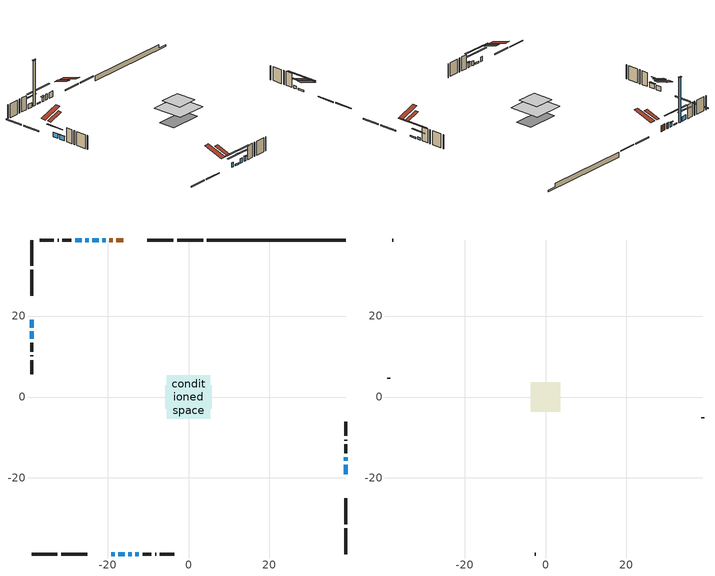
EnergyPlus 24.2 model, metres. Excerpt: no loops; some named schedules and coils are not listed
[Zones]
conditioned space
 floor adiabatic (AdiabaticFloorConstruction): -5.41,-5.41 -5.41,5.41 5.41,5.41 5.41,-5.41 z3.19
 floor foundation (Slab1 construction): -5.7,-2.85 -5.7,2.85 5.7,2.85 5.7,-2.85 z-1
 wall outside (RimJoist1 construction): 3.63,38.79 -2.78,38.79 / -38.79,-38.79 -32.37,-38.79 / -38.79,38.79 -38.79,32.37 / 38.79,-38.79 38.79,-32.37 z0.75:1.05
 wall outside (RimJoist2 construction): -3.71,38.79 -10.13,38.79 / -31.45,-38.79 -25.03,-38.79 / -38.79,31.45 -38.79,25.03 / 38.79,-31.45 38.79,-25.03 z0.75:1.05
 wall outside (AdiabaticWallConstruction 1): -16.12,38.79 -17.84,38.79 / -18.76,38.79 -19.54,38.79 z0.75:2.78
 wall outside (AdiabaticWallConstruction): -20.46,38.79 -21.28,38.79 / -19.04,-38.79 -18.23,-38.79 / -14.85,-38.79 -14.03,-38.79 / -13.1,-38.79 -12.29,-38.79 / -26.4,38.79 -28.03,38.79 / -38.79,19.04 -38.79,17.16 / -38.79,16.23 -38.79,14.35 z0.75:2.33; 38.79,-19.04 38.79,-16.7 z0.75:1.26; -22.21,38.79 -23.73,38.79 / -17.3,-38.79 -15.77,-38.79 z0.75:1.21; -24.66,38.79 -25.48,38.79 z0.75:16.52; 38.79,-15.78 38.79,-14.86 z0.75:1.67
 wall outside (Wall1 construction): -28.96,38.79 -31.17,38.79 / -11.36,-38.79 -9.15,-38.79 / -38.79,13.42 -38.79,11.22 / 38.79,-13.93 38.79,-11.73 z0.75:5.63
 wall outside (Wall2 construction): -32.09,38.79 -32.35,38.79 / -8.23,-38.79 -7.97,-38.79 / -38.79,10.29 -38.79,10.03 / 38.79,-10.8 38.79,-10.54 z0.75:5.63
 wall outside (Wall3 construction): -33.28,38.79 -36.75,38.79 / -7.04,-38.79 -3.57,-38.79 / -38.79,9.1 -38.79,5.63 / 38.79,-9.61 38.79,-6.14 z0.75:5.63
 wall foundation (FoundationWall1 construction): 4.56,38.79,-1 4.56,38.79,0.75 35.37,38.79,0.75 35.37,38.79,-0.46 38.79,38.79,-0.46 38.79,38.79,-1
 window (WindowConstruction): -20.47,38.79 -21.28,38.79 z0.75:2.33
 window (WindowConstruction 8): -19.04,-38.79 -18.23,-38.79 z0.75:2.33
 window (WindowConstruction 9): 38.79,-19.04 38.79,-16.7 z0.75:1.26
 window (WindowConstruction 10): -22.21,38.79 -23.73,38.79 z0.75:1.21
 window (WindowConstruction 11): -17.3,-38.79 -15.77,-38.79 z0.75:1.21
 window (WindowConstruction 1): -24.66,38.79 -25.48,38.79 z0.75:16.52
 window (WindowConstruction 2): -14.85,-38.79 -14.03,-38.79 z0.75:2.33
 window (WindowConstruction 3): -13.1,-38.79 -12.29,-38.79 z0.75:2.33
 window (WindowConstruction 4): 38.79,-15.78 38.79,-14.86 z0.75:1.66
 window (WindowConstruction 5): -26.4,38.79 -28.03,38.79 z0.75:2.33
 window (WindowConstruction 6): -38.79,19.04 -38.79,17.16 z0.75:2.33
 window (WindowConstruction 7): -38.79,16.23 -38.79,14.35 z0.75:2.33
 door (Door): -16.12,38.79 -17.83,38.79 z0.75:2.78
 door (Door 1): -18.76,38.79 -19.54,38.79 z0.75:2.78
 ceiling adiabatic (AdiabaticFloorConstruction): 5.41,-5.41 5.41,5.41 -5.41,5.41 -5.41,-5.41 z3.19
 roof outside (Roof2 construction): -15.19,38.79,5.63 -15.19,33.66,7.34 -13.84,33.66,7.34 -13.84,38.79,5.63; -19.97,-38.79,5.63 -19.97,-33.66,7.34 -21.32,-33.66,7.34 -21.32,-38.79,5.63; -38.79,19.97,5.63 -33.66,19.97,7.34 -33.66,21.32,7.34 -38.79,21.32,5.63; 38.79,-19.97,5.63 33.66,-19.97,7.34 33.66,-21.32,7.34 38.79,-21.32,5.63
attic - vented
 floor to conditioned space (Floor1 construction Reversed): -3.6,-3.6 -3.6,3.6 3.6,3.6 3.6,-3.6 z5.63
 wall outside (Wall4 construction): -37.68,38.79 -37.86,38.79 / -2.64,-38.79 -2.46,-38.79 / -38.79,4.7 -38.79,4.52 / 38.79,-5.21 38.79,-5.03 z0.75:5.63
 roof outside (Roof1 construction): -12.91,38.79,5.63 -12.91,31.78,7.97 -11.06,31.78,7.97 -11.06,38.79,5.63; -22.25,-38.79,5.63 -22.25,-31.78,7.97 -24.1,-31.78,7.97 -24.1,-38.79,5.63; -38.79,22.25,5.63 -31.78,22.25,7.97 -31.78,24.1,7.97 -38.79,24.1,5.63; 38.79,-22.25,5.63 31.78,-22.25,7.97 31.78,-24.1,7.97 38.79,-24.1,5.63
shading: -21.48,38.79 -20.26,38.79 -20.26,39.2 -21.48,39.2 z2.53; -16,-38.79 -21.27,-38.79 -21.27,-39.2 -16,-39.2 z4.56; 38.79,-12.08 38.79,-23.66 39.2,-23.66 39.2,-12.08 z5.88; -28.35,38.79 -17.59,38.79 -17.59,39.2 -28.35,39.2 z5.83; -11.15,-38.79 -21.92,-38.79 -21.92,-39.2 -11.15,-39.2 z5.83; -25.68,38.79 -24.46,38.79 -24.46,39.2 -25.68,39.2 z16.72; -11.8,-38.79 -17.08,-38.79 -17.08,-39.2 -11.8,-39.2 z4.56; -12.09,-38.79 -13.3,-38.79 -13.3,-39.2 -12.09,-39.2 z2.53; 38.79,-12.63 38.79,-18.01 39.2,-18.01 39.2,-12.63 z3.9; -30.26,38.79 -24.17,38.79 -24.17,39.2 -30.26,39.2 z4.56; -38.79,14.93 -38.79,21.27 -39.2,21.27 -39.2,14.93 z4.56; -38.79,14.15 -38.79,16.43 -39.2,16.43 -39.2,14.15 z2.53
[Building]
Building 1: Terrain=Suburbs
[Site:Location]
Quebec Intl AP_QC: Latitude {deg}=46.8; Longitude {deg}=-71.38; Time Zone {hr}=-5; Elevation {m}=74; Keep Site Location Information=Yes
[Site:GroundTemperature:Shallow]
0.0108218, -2.24938, -2.43038, -1.3578, 2.94801, 7.23376, 10.9493, 13.303, 13.5029, 11.5886, 7.96783, 3.81355
[Site:WaterMainsTemperature]
Calculation Method=Schedule; Temperature Schedule=mains temperature schedule
[Material] Roughness=Rough; Thermal Absorptance=0.9
Name | Thickness {m} | Conductivity {W/m-K} | Density {kg/m3} | Specific Heat {J/kg-K} | Solar Absorptance | Visible Absorptance
asphalt or fiberglass shingles | 0.00635 | 0.162714 | 1121.4 | 1465.45 | 0.4 | 0.4
ceiling loosefill ins | 0.169333 | 0.0480833 | 16.02 | 1046.75 | 0.7 | 0.7
ceiling stud and cavity | 0.1397 | 0.579091 | 65.682 | 1177.47 | 0.7 | 0.7
concrete 4.0 in. | 0.1016 | 1.803125 | 2242.8 | 837.4 | 0.7 | 0.7
concrete 8.0 in. | 0.2032 | 1.803125 | 2242.8 | 837.4 | 0.7 | 0.7
door material | 0.04445 | 0.0451087 | 512.64 | 1214.23 | 0.7 | 0.7
floor covering | 0.0127 | 0.0433444 | 54.468 | 1339.84 | 0.6 | 0.6
floor rigid ins; wall rigid ins | 0.512978 | 0.029427 | 32.04 | 1214.23 | 0.7 | 0.7
floor stud and cavity | 0.1397 | 1.75129 | 37.0049 | 1207.88 | 0.7 | 0.7
furniture material conditioned space 1 | 0.1524 | 0.115458 | 640.8 | 1214.23 | 0.6 | 0.6
gypsum board | 0.0127 | 0.160291 | 801 | 837.4 | 0.6 | 0.6
osb sheathing 0.5 in. | 0.0127 | 0.115458 | 512.64 | 1214.23 | 0.7 | 0.7
osb sheathing 0.75 in. | 0.01905 | 0.115458 | 512.64 | 1214.23 | 0.7 | 0.7
osb sheathing 2.0 in. | 0.0508 | 0.115458 | 512.64 | 1214.23 | 0.7 | 0.7
rim joist rigid ins | 0.051816 | 0.029427 | 32.04 | 1214.23 | 0.7 | 0.7
rim joist stud and cavity | 0.0508 | 0.0451784 | 125.044 | 1163.47 | 0.6 | 0.6
rim joist stud and cavity 1 | 0.0508 | 0.0572898 | 125.044 | 1163.47 | 0.6 | 0.6
roof stud and cavity | 0.2032 | 0.324355 | 78.34581 | 1123.46 | 0.7 | 0.7
wall stud and cavity | 0.1397 | 0.0916148 | 139.0536 | 1170.24 | 0.7 | 0.7
wall stud and cavity 1 | 0.1397 | 0.100683 | 139.0536 | 1170.24 | 0.7 | 0.7
wall stud and cavity 2 | 0.1397 | 0.0901573 | 139.0536 | 1170.24 | 0.7 | 0.7
wall stud and cavity 3 | 0.0889 | 6.9971 | 50.32683 | 1063.81 | 0.6 | 0.6
wall stud and cavity 4 | 0.0889 | 0.380278 | 52.3479 | 1209.89 | 0.7 | 0.7
wall stud and cavity 5 | 0.0889 | 0.391764 | 83.0341 | 1211.67 | 0.7 | 0.7
wood siding | 0.0254 | 0.102417 | 544.68 | 1172.36 | 0.4 | 0.4
wood siding 1 | 0.00254 | 0.102417 | 544.68 | 1172.36 | 0.4 | 0.4
wood siding 2; wood siding 3; wood siding 4 | 0.0254 | 0.102417 | 544.68 | 1172.36 | 0.7 | 0.7
[WindowMaterial:SimpleGlazingSystem]
Name | U-Factor {W/m2-K} | Solar Heat Gain Coefficient
WindowMaterial | 2.98322 | 0.55
WindowMaterial 1 | 2.927009 | 0.63
WindowMaterial 2 | 3.281884 | 0.55
WindowMaterial 3 | 3.02581 | 0.51
WindowMaterial 4 | 2.9395 | 0.62
WindowMaterial 5 | 7.50177 | 0.69
WindowMaterial 6 | 7.81236 | 0.65
[Construction]
AdiabaticFloorConstruction: floor stud and cavity, floor rigid ins, osb sheathing 0.75 in., floor covering
AdiabaticWallConstruction: wood siding 3, wall rigid ins, wall stud and cavity 4, gypsum board
AdiabaticWallConstruction 1: wood siding 4, wall rigid ins, wall stud and cavity 4, gypsum board
Door; Door 1: door material
Floor1 construction Reversed: gypsum board, ceiling stud and cavity, ceiling loosefill ins
FoundationWall1 construction: concrete 8.0 in.
furniture construction conditioned space 1: furniture material conditioned space 1
PartitionWallConstruction: gypsum board, wall stud and cavity 5, gypsum board
RimJoist1 construction: wood siding 2, osb sheathing 2.0 in., rim joist stud and cavity
RimJoist2 construction: wood siding 2, rim joist rigid ins, osb sheathing 2.0 in., rim joist stud and cavity 1
Roof1 construction: asphalt or fiberglass shingles
Roof2 construction: asphalt or fiberglass shingles, osb sheathing 0.75 in., roof stud and cavity, gypsum board
Slab1 construction: concrete 4.0 in.
Wall1 construction: wood siding, osb sheathing 0.5 in., wall stud and cavity, gypsum board
Wall2 construction: wood siding, osb sheathing 0.5 in., wall stud and cavity 1, gypsum board
Wall3 construction: wood siding, osb sheathing 0.5 in., wall stud and cavity 2, gypsum board
Wall4 construction: wood siding 1, wall stud and cavity 3
WindowConstruction; WindowConstruction 2; WindowConstruction 5; WindowConstruction 8: WindowMaterial
WindowConstruction 1: WindowMaterial 1
WindowConstruction 10; WindowConstruction 11: WindowMaterial 6
WindowConstruction 3: WindowMaterial 2
WindowConstruction 4: WindowMaterial 3
WindowConstruction 6; WindowConstruction 7: WindowMaterial 4
WindowConstruction 9: WindowMaterial 5
[Zone] Multiplier=1; Part of Total Floor Area=Yes
Name | Volume {m3}
attic - vented | 19.689
conditioned space | 413.4
[Space]
Name | Zone | Volume {m3}
attic - vented 1 | attic - vented | 19.689
conditioned space 1 | conditioned space | 413.4
[ZoneInfiltration:EffectiveLeakageArea]
infil attic - vented 1: Zone or Space=attic - vented 1; Schedule=Always On Discrete; Effective Air Leakage Area {cm2}=1915.2; Stack Coefficient=0.000501724; Wind Coefficient=1.5134e-05
[ZoneMixing]
whole house fan mix: Zone or Space=attic - vented; Schedule=Always On Continuous; Design Flow Rate Calculation Method=Flow/Zone; Design Flow Rate {m3/s}=0; Source Zone or Space=conditioned space
[SurfaceProperty:ExposedFoundationPerimeter]
Slab1: Exposed Perimeter Calculation Method=TotalExposedPerimeter; Total Exposed Perimeter {m}=34.23
[InternalMass] Zone or ZoneList=conditioned space; Space or SpaceList=conditioned space 1
Name | Construction | Surface Area {m2}
furniture mass conditioned space 1 | furniture construction conditioned space 1 | 72.8481
partition wall mass | PartitionWallConstruction | 182.12
[Lights]
interior lighting: Zone or ZoneList or Space or SpaceList=conditioned space 1; Schedule=interior lighting schedule; Design Level Calculation Method=LightingLevel; Lighting Level {W}=343.2; Return Air Fraction=0; Fraction Radiant=0.6; Fraction Visible=0.2; Fraction Replaceable=1
[People]
occupants: Zone or ZoneList or Space or SpaceList=conditioned space 1; Number of People Schedule=occupants schedule; Number of People Calculation Method=People; Number of People=3; Fraction Radiant=0.314171; Sensible Heat Fraction=0.56303; Activity Level Schedule=occupants activity schedule; Carbon Dioxide Generation Rate {m3/s-W}=0; Enable ASHRAE 55 Comfort Warnings=No; Mean Radiant Temperature Calculation Type=EnclosureAveraged
[ElectricEquipment] Zone or ZoneList or Space or SpaceList=conditioned space 1; Design Level Calculation Method=EquipmentLevel
Name | Schedule | Design Level {W} | Fraction Latent | Fraction Radiant | Fraction Lost
clothes dryer | clothes dryer schedule | 140.772 | 0.015 | 0.081 | 0.85
clothes washer | clothes washer schedule | 32.1985 | 0.03 | 0.162 | 0.7
cooking range | cooking range schedule | 215.147 | 0.08 | 0.432 | 0.2
dishwasher | dishwasher schedule | 66.8632 | 0.3 | 0.18 | 0.4
fridge | fridge schedule | 72.9452 | 0 | 0.6 | 0
mech vent bath fan 0 | mech vent bath fan 0 schedule | 50.2 | 0 | 0 | 1
mech vent house fan | mech vent house fan schedule | 0 | 0 | 0 | 1
mech vent house fan cfis | mech vent house fan cfis schedule | 0 | 0 | 0 | 0
mech vent range fan 0 | mech vent range fan 0 schedule | 57 | 0 | 0 | 1
misc plug loads | misc plug loads schedule | 494.7 | 0.045 | 0.513 | 0.1
whole house fan | Always On Discrete | 0 | 0 | 0 | 1
[OtherEquipment] Zone or ZoneList or Space or SpaceList=conditioned space 1; Design Level Calculation Method=EquipmentLevel
Name | Fuel Type | Schedule | Design Level {W} | Fraction Latent | Fraction Radiant | Fraction Lost
clothes dryer 1 | Electricity | clothes dryer schedule | 0 | 0.015 | 0.081 | 0.85
cooking range 1 | Electricity | cooking range schedule | 0 | 0.08 | 0.432 | 0.2
general water use latent | None | general water use schedule | 62.594 | 1 | 0 | 0
general water use sensible | None | general water use schedule | -61.6891 | 0 | 0.6 | 0
mech vent house fan latent load | None | Always On Discrete | 0 | 1 | 0 | 0
mech vent house fan sensible load | None | Always On Discrete | 0 | 0 | 0 | 0
water heater energy adjustment1 | Electricity | Always On Discrete | 0.01 | 0 | 0 | 1
[ZoneInfiltration:DesignFlowRate] Zone or ZoneList or Space or SpaceList=conditioned space 1; Schedule=Always On Discrete; Design Flow Rate Calculation Method=Flow/Zone; Design Flow Rate {m3/s}=0
infil flow; natural vent flow; whole house fan flow
[ZoneControl:Thermostat]
conditioned space Thermostat: Zone or ZoneList=conditioned space; Control Type Schedule=conditioned space Thermostat Schedule; Control 1=conditioned space temperature setpoint; Temperature Difference Between Cutout And Setpoint {deltaC}=0
[ThermostatSetpoint:DualSetpoint]
conditioned space temperature setpoint: Heating Setpoint Temperature Schedule=heating setpoint; Cooling Setpoint Temperature Schedule=cooling setpoint
[AirLoopHVAC:UnitarySystem] Control Type=Load; Controlling Zone or Thermostat Location=conditioned space; Dehumidification Control Type=None; Availability Schedule=Always On Discrete; Fan Placement=BlowThrough; DX Heating Coil Sizing Ratio=1; Use DOAS DX Cooling Coil=No; Minimum Supply Air Temperature {C}=2; Latent Load Control=SensibleOnlyLoadControl; Cooling Supply Air Flow Rate Method=None; Heating Supply Air Flow Rate Method=SupplyAirFlowRate; No Load Supply Air Flow Rate Method=SupplyAirFlowRate; No Load Supply Air Flow Rate {m3/s}=0; No Load Supply Air Flow Rate Control Set To Low Speed=Yes; Maximum Supply Air Temperature {C}=48.8889; Maximum Outdoor Dry-Bulb Temperature for Supplemental Heater Operation {C}=21; Ancillary On-Cycle Electric Power {W}=0; Ancillary Off-Cycle Electric Power {W}=0
Name | Supply Fan | Supply Air Fan Operating Mode Schedule | Heating Coil | Heating Supply Air Flow Rate {m3/s}
unit heater unitary system | unit heater supply fan | unit heater auto fan schedule | unit heater htg coil | 1.19356
unit heater unitary system 1 | unit heater supply fan 1 | unit heater auto fan schedule 1 | unit heater htg coil 1 | 0.00141584
[Zone equipment]
conditioned space: unit heater unitary system, unit heater unitary system 1
[Foundation:Kiva]
Foundation Kiva 1: Initial Indoor Air Temperature {C}=18; Wall Height Above Grade {m}=0.750021; Wall Depth Below Slab {m}=0.2032
[Foundation:Kiva:Settings]
Soil Conductivity {W/m-K}=0.849921; Soil Density {kg/m3}=1842.3; Soil Specific Heat {J/kg-K}=418.7; Ground Solar Absorptivity=0.9; Ground Thermal Absorptivity=0.9; Ground Surface Roughness {m}=0.03; Far-Field Width {m}=40; Deep-Ground Boundary Condition=ZeroFlux; Deep-Ground Depth {m}=40; Minimum Cell Dimension {m}=0.2; Maximum Cell Growth Coefficient=3; Simulation Timestep=Timestep
[Exterior:Lights]
exterior lighting: Schedule=exterior lighting schedule; Design Level {W}=75.6
[EnergyManagementSystem:Sensor] Output:Variable or Output:Meter Index Key=conditioned space
Name | Output:Variable or Output:Meter
conditioned_space_clg_unmet_s | Zone Cooling Setpoint Not Met Time
conditioned_space_htg_unmet_s | Zone Heating Setpoint Not Met Time
fridge_tin_s; tin_s; tin_s_1 | Zone Mean Air Temperature
tout_s | Zone Outdoor Air Drybulb Temperature
win_s | Zone Air Humidity Ratio
[Schedule:Constant]
Name | Hourly Value
Always On Continuous; mech vent house fan schedule; mech vent house fan cfis schedule; Always On Discrete | 1
occupants activity schedule | 117.228
fridge schedule; unit heater auto fan schedule; unit heater auto fan schedule 1 | 0
[Schedule:Week:Daily]
interior lighting schedule Week Rule - Jan1-Jan27: interior lighting schedule day, interior lighting schedule day, interior lighting schedule day, interior lighting schedule day, interior lighting schedule day, interior lighting schedule day, interior lighting schedule day, interior lighting schedule default day, interior lighting schedule default day, interior lighting schedule default day, interior lighting schedule default day, interior lighting schedule default day
interior lighting schedule Week Rule - Jan28-Feb3: interior lighting schedule day, interior lighting schedule day, interior lighting schedule day, interior lighting schedule day, interior lighting schedule day 1, interior lighting schedule day 1, interior lighting schedule day 1, interior lighting schedule default day, interior lighting schedule default day, interior lighting schedule default day, interior lighting schedule default day, interior lighting schedule default day
interior lighting schedule Week Rule - Feb4-Feb24: interior lighting schedule day 1, interior lighting schedule day 1, interior lighting schedule day 1, interior lighting schedule day 1, interior lighting schedule day 1, interior lighting schedule day 1, interior lighting schedule day 1, interior lighting schedule default day, interior lighting schedule default day, interior lighting schedule default day, interior lighting schedule default day, interior lighting schedule default day
interior lighting schedule Week Rule - Feb25-Mar3: interior lighting schedule day 1, interior lighting schedule day 1, interior lighting schedule day 1, interior lighting schedule day 1, interior lighting schedule day 2, interior lighting schedule day 2, interior lighting schedule day 2, interior lighting schedule default day, interior lighting schedule default day, interior lighting schedule default day, interior lighting schedule default day, interior lighting schedule default day
interior lighting schedule Week Rule - Mar4-Mar31: interior lighting schedule day 2, interior lighting schedule day 2, interior lighting schedule day 2, interior lighting schedule day 2, interior lighting schedule day 2, interior lighting schedule day 2, interior lighting schedule day 2, interior lighting schedule default day, interior lighting schedule default day, interior lighting schedule default day, interior lighting schedule default day, interior lighting schedule default day
interior lighting schedule Week Rule - Apr1-Apr28: interior lighting schedule day 3, interior lighting schedule day 3, interior lighting schedule day 3, interior lighting schedule day 3, interior lighting schedule day 3, interior lighting schedule day 3, interior lighting schedule day 3, interior lighting schedule default day, interior lighting schedule default day, interior lighting schedule default day, interior lighting schedule default day, interior lighting schedule default day
interior lighting schedule Week Rule - Apr29-May5: interior lighting schedule day 3, interior lighting schedule day 3, interior lighting schedule day 4, interior lighting schedule day 4, interior lighting schedule day 4, interior lighting schedule day 4, interior lighting schedule day 4, interior lighting schedule default day, interior lighting schedule default day, interior lighting schedule default day, interior lighting schedule default day, interior lighting schedule default day
interior lighting schedule Week Rule - May6-May26: interior lighting schedule day 4, interior lighting schedule day 4, interior lighting schedule day 4, interior lighting schedule day 4, interior lighting schedule day 4, interior lighting schedule day 4, interior lighting schedule day 4, interior lighting schedule default day, interior lighting schedule default day, interior lighting schedule default day, interior lighting schedule default day, interior lighting schedule default day
interior lighting schedule Week Rule - May27-Jun2: interior lighting schedule day 4, interior lighting schedule day 4, interior lighting schedule day 4, interior lighting schedule day 4, interior lighting schedule day 4, interior lighting schedule day 5, interior lighting schedule day 5, interior lighting schedule default day, interior lighting schedule default day, interior lighting schedule default day, interior lighting schedule default day, interior lighting schedule default day
interior lighting schedule Week Rule - Jun3-Jun30: interior lighting schedule day 5, interior lighting schedule day 5, interior lighting schedule day 5, interior lighting schedule day 5, interior lighting schedule day 5, interior lighting schedule day 5, interior lighting schedule day 5, interior lighting schedule default day, interior lighting schedule default day, interior lighting schedule default day, interior lighting schedule default day, interior lighting schedule default day
interior lighting schedule Week Rule - Jul1-Jul28: interior lighting schedule day 6, interior lighting schedule day 6, interior lighting schedule day 6, interior lighting schedule day 6, interior lighting schedule day 6, interior lighting schedule day 6, interior lighting schedule day 6, interior lighting schedule default day, interior lighting schedule default day, interior lighting schedule default day, interior lighting schedule default day, interior lighting schedule default day
interior lighting schedule Week Rule - Jul29-Aug4: interior lighting schedule day 6, interior lighting schedule day 6, interior lighting schedule day 6, interior lighting schedule day 7, interior lighting schedule day 7, interior lighting schedule day 7, interior lighting schedule day 7, interior lighting schedule default day, interior lighting schedule default day, interior lighting schedule default day, interior lighting schedule default day, interior lighting schedule default day
interior lighting schedule Week Rule - Aug5-Aug25: interior lighting schedule day 7, interior lighting schedule day 7, interior lighting schedule day 7, interior lighting schedule day 7, interior lighting schedule day 7, interior lighting schedule day 7, interior lighting schedule day 7, interior lighting schedule default day, interior lighting schedule default day, interior lighting schedule default day, interior lighting schedule default day, interior lighting schedule default day
interior lighting schedule Week Rule - Aug26-Sep1: interior lighting schedule day 7, interior lighting schedule day 7, interior lighting schedule day 7, interior lighting schedule day 7, interior lighting schedule day 7, interior lighting schedule day 7, interior lighting schedule day 8, interior lighting schedule default day, interior lighting schedule default day, interior lighting schedule default day, interior lighting schedule default day, interior lighting schedule default day
interior lighting schedule Week Rule - Sep2-Sep29: interior lighting schedule day 8, interior lighting schedule day 8, interior lighting schedule day 8, interior lighting schedule day 8, interior lighting schedule day 8, interior lighting schedule day 8, interior lighting schedule day 8, interior lighting schedule default day, interior lighting schedule default day, interior lighting schedule default day, interior lighting schedule default day, interior lighting schedule default day
interior lighting schedule Week Rule - Sep30-Oct6: interior lighting schedule day 8, interior lighting schedule day 9, interior lighting schedule day 9, interior lighting schedule day 9, interior lighting schedule day 9, interior lighting schedule day 9, interior lighting schedule day 9, interior lighting schedule default day, interior lighting schedule default day, interior lighting schedule default day, interior lighting schedule default day, interior lighting schedule default day
interior lighting schedule Week Rule - Oct7-Oct27: interior lighting schedule day 9, interior lighting schedule day 9, interior lighting schedule day 9, interior lighting schedule day 9, interior lighting schedule day 9, interior lighting schedule day 9, interior lighting schedule day 9, interior lighting schedule default day, interior lighting schedule default day, interior lighting schedule default day, interior lighting schedule default day, interior lighting schedule default day
interior lighting schedule Week Rule - Oct28-Nov3: interior lighting schedule day 9, interior lighting schedule day 9, interior lighting schedule day 9, interior lighting schedule day 9, interior lighting schedule day 10, interior lighting schedule day 10, interior lighting schedule day 10, interior lighting schedule default day, interior lighting schedule default day, interior lighting schedule default day, interior lighting schedule default day, interior lighting schedule default day
interior lighting schedule Week Rule - Nov4-Nov24: interior lighting schedule day 10, interior lighting schedule day 10, interior lighting schedule day 10, interior lighting schedule day 10, interior lighting schedule day 10, interior lighting schedule day 10, interior lighting schedule day 10, interior lighting schedule default day, interior lighting schedule default day, interior lighting schedule default day, interior lighting schedule default day, interior lighting schedule default day
interior lighting schedule Week Rule - Nov25-Dec1: interior lighting schedule day 10, interior lighting schedule day 10, interior lighting schedule day 10, interior lighting schedule day 10, interior lighting schedule day 10, interior lighting schedule day 10, interior lighting schedule day 11, interior lighting schedule default day, interior lighting schedule default day, interior lighting schedule default day, interior lighting schedule default day, interior lighting schedule default day
interior lighting schedule Week Rule - Dec2-Dec31: interior lighting schedule day 11, interior lighting schedule day 11, interior lighting schedule day 11, interior lighting schedule day 11, interior lighting schedule day 11, interior lighting schedule day 11, interior lighting schedule day 11, interior lighting schedule default day, interior lighting schedule default day, interior lighting schedule default day, interior lighting schedule default day, interior lighting schedule default day
occupants schedule Week Rule - Jan1-Dec31: occupants schedule day, occupants schedule day, occupants schedule day, occupants schedule day, occupants schedule day, occupants schedule day, occupants schedule day, occupants schedule default day, occupants schedule default day, occupants schedule default day, occupants schedule default day, occupants schedule default day
clothes dryer schedule Week Rule - Jan1-Dec31: clothes dryer schedule day, clothes dryer schedule day, clothes dryer schedule day, clothes dryer schedule day, clothes dryer schedule day, clothes dryer schedule day, clothes dryer schedule day, clothes dryer schedule default day, clothes dryer schedule default day, clothes dryer schedule default day, clothes dryer schedule default day, clothes dryer schedule default day
clothes washer schedule Week Rule - Jan1-Dec31: clothes washer schedule day, clothes washer schedule day, clothes washer schedule day, clothes washer schedule day, clothes washer schedule day, clothes washer schedule day, clothes washer schedule day, clothes washer schedule default day, clothes washer schedule default day, clothes washer schedule default day, clothes washer schedule default day, clothes washer schedule default day
cooking range schedule Week Rule - Jan1-Dec31: cooking range schedule day, cooking range schedule day, cooking range schedule day, cooking range schedule day, cooking range schedule day, cooking range schedule day, cooking range schedule day, cooking range schedule default day, cooking range schedule default day, cooking range schedule default day, cooking range schedule default day, cooking range schedule default day
dishwasher schedule Week Rule - Jan1-Dec31: dishwasher schedule day, dishwasher schedule day, dishwasher schedule day, dishwasher schedule day, dishwasher schedule day, dishwasher schedule day, dishwasher schedule day, dishwasher schedule default day, dishwasher schedule default day, dishwasher schedule default day, dishwasher schedule default day, dishwasher schedule default day
mech vent bath fan 0 schedule Week Rule - Jan1-Dec31: mech vent bath fan 0 schedule day, mech vent bath fan 0 schedule day, mech vent bath fan 0 schedule day, mech vent bath fan 0 schedule day, mech vent bath fan 0 schedule day, mech vent bath fan 0 schedule day, mech vent bath fan 0 schedule day, mech vent bath fan 0 schedule default day, mech vent bath fan 0 schedule default day, mech vent bath fan 0 schedule default day, mech vent bath fan 0 schedule default day, mech vent bath fan 0 schedule default day
mech vent range fan 0 schedule Week Rule - Jan1-Dec31: mech vent range fan 0 schedule day, mech vent range fan 0 schedule day, mech vent range fan 0 schedule day, mech vent range fan 0 schedule day, mech vent range fan 0 schedule day, mech vent range fan 0 schedule day, mech vent range fan 0 schedule day, mech vent range fan 0 schedule default day, mech vent range fan 0 schedule default day, mech vent range fan 0 schedule default day, mech vent range fan 0 schedule default day, mech vent range fan 0 schedule default day
misc plug loads schedule Week Rule - Jan1-Dec31: misc plug loads schedule day, misc plug loads schedule day, misc plug loads schedule day, misc plug loads schedule day, misc plug loads schedule day, misc plug loads schedule day, misc plug loads schedule day, misc plug loads schedule default day, misc plug loads schedule default day, misc plug loads schedule default day, misc plug loads schedule default day, misc plug loads schedule default day
general water use schedule Week Rule - Jan1-Dec31: general water use schedule day, general water use schedule day, general water use schedule day, general water use schedule day, general water use schedule day, general water use schedule day, general water use schedule day, general water use schedule default day, general water use schedule default day, general water use schedule default day, general water use schedule default day, general water use schedule default day
exterior lighting schedule Week Rule - Jan1-Jan27: exterior lighting schedule day, exterior lighting schedule day, exterior lighting schedule day, exterior lighting schedule day, exterior lighting schedule day, exterior lighting schedule day, exterior lighting schedule day, exterior lighting schedule default day, exterior lighting schedule default day, exterior lighting schedule default day, exterior lighting schedule default day, exterior lighting schedule default day
exterior lighting schedule Week Rule - Jan28-Feb3: exterior lighting schedule day, exterior lighting schedule day, exterior lighting schedule day, exterior lighting schedule day, exterior lighting schedule day 1, exterior lighting schedule day 1, exterior lighting schedule day 1, exterior lighting schedule default day, exterior lighting schedule default day, exterior lighting schedule default day, exterior lighting schedule default day, exterior lighting schedule default day
exterior lighting schedule Week Rule - Feb4-Feb24: exterior lighting schedule day 1, exterior lighting schedule day 1, exterior lighting schedule day 1, exterior lighting schedule day 1, exterior lighting schedule day 1, exterior lighting schedule day 1, exterior lighting schedule day 1, exterior lighting schedule default day, exterior lighting schedule default day, exterior lighting schedule default day, exterior lighting schedule default day, exterior lighting schedule default day
exterior lighting schedule Week Rule - Feb25-Mar3: exterior lighting schedule day 1, exterior lighting schedule day 1, exterior lighting schedule day 1, exterior lighting schedule day 1, exterior lighting schedule day 2, exterior lighting schedule day 2, exterior lighting schedule day 2, exterior lighting schedule default day, exterior lighting schedule default day, exterior lighting schedule default day, exterior lighting schedule default day, exterior lighting schedule default day
exterior lighting schedule Week Rule - Mar4-Mar31: exterior lighting schedule day 2, exterior lighting schedule day 2, exterior lighting schedule day 2, exterior lighting schedule day 2, exterior lighting schedule day 2, exterior lighting schedule day 2, exterior lighting schedule day 2, exterior lighting schedule default day, exterior lighting schedule default day, exterior lighting schedule default day, exterior lighting schedule default day, exterior lighting schedule default day
exterior lighting schedule Week Rule - Apr1-Apr28: exterior lighting schedule day 3, exterior lighting schedule day 3, exterior lighting schedule day 3, exterior lighting schedule day 3, exterior lighting schedule day 3, exterior lighting schedule day 3, exterior lighting schedule day 3, exterior lighting schedule default day, exterior lighting schedule default day, exterior lighting schedule default day, exterior lighting schedule default day, exterior lighting schedule default day
exterior lighting schedule Week Rule - Apr29-May5: exterior lighting schedule day 3, exterior lighting schedule day 3, exterior lighting schedule day 4, exterior lighting schedule day 4, exterior lighting schedule day 4, exterior lighting schedule day 4, exterior lighting schedule day 4, exterior lighting schedule default day, exterior lighting schedule default day, exterior lighting schedule default day, exterior lighting schedule default day, exterior lighting schedule default day
exterior lighting schedule Week Rule - May6-May26: exterior lighting schedule day 4, exterior lighting schedule day 4, exterior lighting schedule day 4, exterior lighting schedule day 4, exterior lighting schedule day 4, exterior lighting schedule day 4, exterior lighting schedule day 4, exterior lighting schedule default day, exterior lighting schedule default day, exterior lighting schedule default day, exterior lighting schedule default day, exterior lighting schedule default day
exterior lighting schedule Week Rule - May27-Jun2: exterior lighting schedule day 4, exterior lighting schedule day 4, exterior lighting schedule day 4, exterior lighting schedule day 4, exterior lighting schedule day 4, exterior lighting schedule day 5, exterior lighting schedule day 5, exterior lighting schedule default day, exterior lighting schedule default day, exterior lighting schedule default day, exterior lighting schedule default day, exterior lighting schedule default day
[Schedule:Year]
interior lighting schedule: interior lighting schedule Week Rule - Jan1-Jan27, 1, 1, 1, 27, interior lighting schedule Week Rule - Jan28-Feb3, 1, 28, 2, 3, interior lighting schedule Week Rule - Feb4-Feb24, 2, 4, 2, 24, interior lighting schedule Week Rule - Feb25-Mar3, 2, 25, 3, 3, interior lighting schedule Week Rule - Mar4-Mar31, 3, 4, 3, 31, interior lighting schedule Week Rule - Apr1-Apr28, 4, 1, 4, 28, interior lighting schedule Week Rule - Apr29-May5, 4, 29, 5, 5, interior lighting schedule Week Rule - May6-May26, 5, 6, 5, 26, interior lighting schedule Week Rule - May27-Jun2, 5, 27, 6, 2, interior lighting schedule Week Rule - Jun3-Jun30, 6, 3, 6, 30, interior lighting schedule Week Rule - Jul1-Jul28, 7, 1, 7, 28, interior lighting schedule Week Rule - Jul29-Aug4, 7, 29, 8, 4, interior lighting schedule Week Rule - Aug5-Aug25, 8, 5, 8, 25, interior lighting schedule Week Rule - Aug26-Sep1, 8, 26, 9, 1, interior lighting schedule Week Rule - Sep2-Sep29, 9, 2, 9, 29, interior lighting schedule Week Rule - Sep30-Oct6, 9, 30, 10, 6, interior lighting schedule Week Rule - Oct7-Oct27, 10, 7, 10, 27, interior lighting schedule Week Rule - Oct28-Nov3, 10, 28, 11, 3, interior lighting schedule Week Rule - Nov4-Nov24, 11, 4, 11, 24, interior lighting schedule Week Rule - Nov25-Dec1, 11, 25, 12, 1, interior lighting schedule Week Rule - Dec2-Dec31, 12, 2, 12, 31
occupants schedule: occupants schedule Week Rule - Jan1-Dec31, 1, 1, 12, 31
clothes dryer schedule: clothes dryer schedule Week Rule - Jan1-Dec31, 1, 1, 12, 31
clothes washer schedule: clothes washer schedule Week Rule - Jan1-Dec31, 1, 1, 12, 31
cooking range schedule: cooking range schedule Week Rule - Jan1-Dec31, 1, 1, 12, 31
dishwasher schedule: dishwasher schedule Week Rule - Jan1-Dec31, 1, 1, 12, 31
mech vent bath fan 0 schedule: mech vent bath fan 0 schedule Week Rule - Jan1-Dec31, 1, 1, 12, 31
mech vent range fan 0 schedule: mech vent range fan 0 schedule Week Rule - Jan1-Dec31, 1, 1, 12, 31
misc plug loads schedule: misc plug loads schedule Week Rule - Jan1-Dec31, 1, 1, 12, 31
general water use schedule: general water use schedule Week Rule - Jan1-Dec31, 1, 1, 12, 31
exterior lighting schedule: exterior lighting schedule Week Rule - Jan1-Jan27, 1, 1, 1, 27, exterior lighting schedule Week Rule - Jan28-Feb3, 1, 28, 2, 3, exterior lighting schedule Week Rule - Feb4-Feb24, 2, 4, 2, 24, exterior lighting schedule Week Rule - Feb25-Mar3, 2, 25, 3, 3, exterior lighting schedule Week Rule - Mar4-Mar31, 3, 4, 3, 31, exterior lighting schedule Week Rule - Apr1-Apr28, 4, 1, 4, 28, exterior lighting schedule Week Rule - Apr29-May5, 4, 29, 5, 5, exterior lighting schedule Week Rule - May6-May26, 5, 6, 5, 26, exterior lighting schedule Week Rule - May27-Jun2, 5, 27, 6, 2, exterior lighting schedule Week Rule - Jun3-Jun30, 6, 3, 6, 30, exterior lighting schedule Week Rule - Jul1-Jul28, 7, 1, 7, 28, exterior lighting schedule Week Rule - Jul29-Aug4, 7, 29, 8, 4, exterior lighting schedule Week Rule - Aug5-Aug25, 8, 5, 8, 25, exterior lighting schedule Week Rule - Aug26-Sep1, 8, 26, 9, 1, exterior lighting schedule Week Rule - Sep2-Sep29, 9, 2, 9, 29, exterior lighting schedule Week Rule - Sep30-Oct6, 9, 30, 10, 6, exterior lighting schedule Week Rule - Oct7-Oct27, 10, 7, 10, 27, exterior lighting schedule Week Rule - Oct28-Nov3, 10, 28, 11, 3, exterior lighting schedule Week Rule - Nov4-Nov24, 11, 4, 11, 24, exterior lighting schedule Week Rule - Nov25-Dec1, 11, 25, 12, 1, exterior lighting schedule Week Rule - Dec2-Dec31, 12, 2, 12, 31
[Schedule:Compact]
conditioned space Thermostat Schedule: Through: 12/31, For: AllDays, Until: 24:00, 4
mains temperature schedule: Through: 01/01, For: AllDays, Until: 24:00, 5.175, Through: 01/02, For: AllDays, Until: 24:00, 5.10167, Through: 01/03, For: AllDays, Until: 24:00, 5.02889, Through: 01/04, For: AllDays, Until: 24:00, 4.95778, Through: 01/05, For: AllDays, Until: 24:00, 4.88778, Through: 01/06, For: AllDays, Until: 24:00, 4.81833, Through: 01/07, For: AllDays, Until: 24:00, 4.75056, Through: 01/08, For: AllDays, Until: 24:00, 4.68389, Through: 01/09, For: AllDays, Until: 24:00, 4.61833, Through: 01/10, For: AllDays, Until: 24:00, 4.55389, Through: 01/11, For: AllDays, Until: 24:00, 4.49056, Through: 01/12, For: AllDays, Until: 24:00, 4.42889, Through: 01/13, For: AllDays, Until: 24:00, 4.36778, Through: 01/14, For: AllDays, Until: 24:00, 4.30889, Through: 01/15, For: AllDays, Until: 24:00, 4.25056, Through: 01/16, For: AllDays, Until: 24:00, 4.19389, Through: 01/17, For: AllDays, Until: 24:00, 4.13833, Through: 01/18, For: AllDays, Until: 24:00, 4.08444, Through: 01/19, For: AllDays, Until: 24:00, 4.03167, Through: 01/20, For: AllDays, Until: 24:00, 3.98056, Through: 01/21, For: AllDays, Until: 24:00, 3.93056, Through: 01/22, For: AllDays, Until: 24:00, 3.88222, Through: 01/23, For: AllDays, Until: 24:00, 3.835, Through: 01/24, For: AllDays, Until: 24:00, 3.78944, Through: 01/25, For: AllDays, Until: 24:00, 3.74556, Through: 01/26, For: AllDays, Until: 24:00, 3.70278, Through: 01/27, For: AllDays, Until: 24:00, 3.66167, Through: 01/28, For: AllDays, Until: 24:00, 3.62167, Through: 01/29, For: AllDays, Until: 24:00, 3.58389, Through: 01/30, For: AllDays, Until: 24:00, 3.54722, Through: 01/31, For: AllDays, Until: 24:00, 3.51167, Through: 02/01, For: AllDays, Until: 24:00, 3.47833, Through: 02/02, For: AllDays, Until: 24:00, 3.44611, Through: 02/03, For: AllDays, Until: 24:00, 3.41556, Through: 02/04, For: AllDays, Until: 24:00, 3.38667, Through: 02/05, For: AllDays, Until: 24:00, 3.35944, Through: 02/06, For: AllDays, Until: 24:00, 3.33389, Through: 02/07, For: AllDays, Until: 24:00, 3.30944, Through: 02/08, For: AllDays, Until: 24:00, 3.28667, Through: 02/09, For: AllDays, Until: 24:00, 3.26611, Through: 02/10, For: AllDays, Until: 24:00, 3.24667, Through: 02/11, For: AllDays, Until: 24:00, 3.22889, Through: 02/12, For: AllDays, Until: 24:00, 3.21278, Through: 02/13, For: AllDays, Until: 24:00, 3.19833, Through: 02/14, For: AllDays, Until: 24:00, 3.18556, Through: 02/15, For: AllDays, Until: 24:00, 3.17389, Through: 02/16, For: AllDays, Until: 24:00, 3.16444, Through: 02/17, For: AllDays, Until: 24:00, 3.15667, Through: 02/18, For: AllDays, Until: 24:00, 3.15056, Through: 02/19, For: AllDays, Until: 24:00, 3.14556, Through: 02/20, For: AllDays, Until: 24:00, 3.14278, Through: 02/21, For: AllDays, Until: 24:00, 3.14111, Through: 02/22, For: AllDays, Until: 24:00, 3.14167, Through: 02/23, For: AllDays, Until: 24:00, 3.14333, Through: 02/24, For: AllDays, Until: 24:00, 3.14722, Through: 02/25, For: AllDays, Until: 24:00, 3.15222, Through: 02/26, For: AllDays, Until: 24:00, 3.15944, Through: 02/27, For: AllDays, Until: 24:00, 3.16778, Through: 02/28, For: AllDays, Until: 24:00, 3.17778, Through: 03/01, For: AllDays, Until: 24:00, 3.18944, Through: 03/02, For: AllDays, Until: 24:00, 3.20333, Through: 03/03, For: AllDays, Until: 24:00, 3.21833, Through: 03/04, For: AllDays, Until: 24:00, 3.235, Through: 03/05, For: AllDays, Until: 24:00, 3.25333, Through: 03/06, For: AllDays, Until: 24:00, 3.27333, Through: 03/07, For: AllDays, Until: 24:00, 3.29444, Through: 03/08, For: AllDays, Until: 24:00, 3.31778, Through: 03/09, For: AllDays, Until: 24:00, 3.34222, Through: 03/10, For: AllDays, Until: 24:00, 3.36889, Through: 03/11, For: AllDays, Until: 24:00, 3.39667, Through: 03/12, For: AllDays, Until: 24:00, 3.42611, Through: 03/13, For: AllDays, Until: 24:00, 3.45722, Through: 03/14, For: AllDays, Until: 24:00, 3.49, Through: 03/15, For: AllDays, Until: 24:00, 3.52389, Through: 03/16, For: AllDays, Until: 24:00, 3.55944, Through: 03/17, For: AllDays, Until: 24:00, 3.59667, Through: 03/18, For: AllDays, Until: 24:00, 3.63556, Through: 03/19, For: AllDays, Until: 24:00, 3.67556, Through: 03/20, For: AllDays, Until: 24:00, 3.71722, Through: 03/21, For: AllDays, Until: 24:00, 3.76056, Through: 03/22, For: AllDays, Until: 24:00, 3.80556, Through: 03/23, For: AllDays, Until: 24:00, 3.85111, Through: 03/24, For: AllDays, Until: 24:00, 3.89889, Through: 03/25, For: AllDays, Until: 24:00, 3.94778, Through: 03/26, For: AllDays, Until: 24:00, 3.99833, Through: 03/27, For: AllDays, Until: 24:00, 4.05, Through: 03/28, For: AllDays, Until: 24:00, 4.10333, Through: 03/29, For: AllDays, Until: 24:00, 4.15778, Through: 03/30, For: AllDays, Until: 24:00, 4.21333, Through: 03/31, For: AllDays, Until: 24:00, 4.27056, Through: 04/01, For: AllDays, Until: 24:00, 4.32944, Through: 04/02, For: AllDays, Until: 24:00, 4.38889, Through: 04/03, For: AllDays, Until: 24:00, 4.45, Through: 04/04, For: AllDays, Until: 24:00, 4.51222, Through: 04/05, For: AllDays, Until: 24:00, 4.57611, Through: 04/06, For: AllDays, Until: 24:00, 4.64056, Through: 04/07, For: AllDays, Until: 24:00, 4.70667, Through: 04/08, For: AllDays, Until: 24:00, 4.77389, Through: 04/09, For: AllDays, Until: 24:00, 4.84222, Through: 04/10, For: AllDays, Until: 24:00, 4.91167, Through: 04/11, For: AllDays, Until: 24:00, 4.98278, Through: 04/12, For: AllDays, Until: 24:00, 5.05444, Through: 04/13, For: AllDays, Until: 24:00, 5.12722, Through: 04/14, For: AllDays, Until: 24:00, 5.20111, Through: 04/15, For: AllDays, Until: 24:00, 5.27611, Through: 04/16, For: AllDays, Until: 24:00, 5.35167, Through: 04/17, For: AllDays, Until: 24:00, 5.42889, Through: 04/18, For: AllDays, Until: 24:00, 5.50667, Through: 04/19, For: AllDays, Until: 24:00, 5.58556, Through: 04/20, For: AllDays, Until: 24:00, 5.665, Through: 04/21, For: AllDays, Until: 24:00, 5.74611, Through: 04/22, For: AllDays, Until: 24:00, 5.82722, Through: 04/23, For: AllDays, Until: 24:00, 5.91, Through: 04/24, For: AllDays, Until: 24:00, 5.99278, Through: 04/25, For: AllDays, Until: 24:00, 6.07722, Through: 04/26, For: AllDays, Until: 24:00, 6.16167, Through: 04/27, For: AllDays, Until: 24:00, 6.24722, Through: 04/28, For: AllDays, Until: 24:00, 6.33389, Through: 04/29, For: AllDays, Until: 24:00, 6.42056, Through: 04/30, For: AllDays, Until: 24:00, 6.50833, Through: 05/01, For: AllDays, Until: 24:00, 6.59667, Through: 05/02, For: AllDays, Until: 24:00, 6.68556, Through: 05/03, For: AllDays, Until: 24:00, 6.775, Through: 05/04, For: AllDays, Until: 24:00, 6.86556, Through: 05/05, For: AllDays, Until: 24:00, 6.95611, Through: 05/06, For: AllDays, Until: 24:00, 7.04722, Through: 05/07, For: AllDays, Until: 24:00, 7.13889, Through: 05/08, For: AllDays, Until: 24:00, 7.23111, Through: 05/09, For: AllDays, Until: 24:00, 7.32333, Through: 05/10, For: AllDays, Until: 24:00, 7.41667, Through: 05/11, For: AllDays, Until: 24:00, 7.51, Through: 05/12, For: AllDays, Until: 24:00, 7.60389, Through: 05/13, For: AllDays, Until: 24:00, 7.69778, Through: 05/14, For: AllDays, Until: 24:00, 7.79222, Through: 05/15, For: AllDays, Until: 24:00, 7.88667, Through: 05/16, For: AllDays, Until: 24:00, 7.98167, Through: 05/17, For: AllDays, Until: 24:00, 8.07667, Through: 05/18, For: AllDays, Until: 24:00, 8.17167, Through: 05/19, For: AllDays, Until: 24:00, 8.26722, Through: 05/20, For: AllDays, Until: 24:00, 8.36278, Through: 05/21, For: AllDays, Until: 24:00, 8.45833, Through: 05/22, For: AllDays, Until: 24:00, 8.55444, Through: 05/23, For: AllDays, Until: 24:00, 8.65, Through: 05/24, For: AllDays, Until: 24:00, 8.74611, Through: 05/25, For: AllDays, Until: 24:00, 8.84167, Through: 05/26, For: AllDays, Until: 24:00, 8.93722, Through: 05/27, For: AllDays, Until: 24:00, 9.03333, Through: 05/28, For: AllDays, Until: 24:00, 9.12889, Through: 05/29, For: AllDays, Until: 24:00, 9.22389, Through: 05/30, For: AllDays, Until: 24:00, 9.31944, Through: 05/31, For: AllDays, Until: 24:00, 9.41444, Through: 06/01, For: AllDays, Until: 24:00, 9.50944, Through: 06/02, For: AllDays, Until: 24:00, 9.60389, Through: 06/03, For: AllDays, Until: 24:00, 9.69833, Through: 06/04, For: AllDays, Until: 24:00, 9.79278, Through: 06/05, For: AllDays, Until: 24:00, 9.88667, Through: 06/06, For: AllDays, Until: 24:00, 9.98, Through: 06/07, For: AllDays, Until: 24:00, 10.0728, Through: 06/08, For: AllDays, Until: 24:00, 10.1656, Through: 06/09, For: AllDays, Until: 24:00, 10.2578, Through: 06/10, For: AllDays, Until: 24:00, 10.3494, Through: 06/11, For: AllDays, Until: 24:00, 10.4411, Through: 06/12, For: AllDays, Until: 24:00, 10.5317, Through: 06/13, For: AllDays, Until: 24:00, 10.6222, Through: 06/14, For: AllDays, Until: 24:00, 10.7117, Through: 06/15, For: AllDays, Until: 24:00, 10.8006, Through: 06/16, For: AllDays, Until: 24:00, 10.8889, Through: 06/17, For: AllDays, Until: 24:00, 10.9772, Through: 06/18, For: AllDays, Until: 24:00, 11.0639, Through: 06/19, For: AllDays, Until: 24:00, 11.1506, Through: 06/20, For: AllDays, Until: 24:00, 11.2361, Through: 06/21, For: AllDays, Until: 24:00, 11.3211, Through: 06/22, For: AllDays, Until: 24:00, 11.4056, Through: 06/23, For: AllDays, Until: 24:00, 11.4889, Through: 06/24, For: AllDays, Until: 24:00, 11.5711, Through: 06/25, For: AllDays, Until: 24:00, 11.6533, Through: 06/26, For: AllDays, Until: 24:00, 11.7339, Through: 06/27, For: AllDays, Until: 24:00, 11.8139, Through: 06/28, For: AllDays, Until: 24:00, 11.8928, Through: 06/29, For: AllDays, Until: 24:00, 11.9711, Through: 06/30, For: AllDays, Until: 24:00, 12.0483, Through: 07/01, For: AllDays, Until: 24:00, 12.1244, Through: 07/02, For: AllDays, Until: 24:00, 12.1994, Through: 07/03, For: AllDays, Until: 24:00, 12.2733, Through: 07/04, For: AllDays, Until: 24:00, 12.3467, Through: 07/05, For: AllDays, Until: 24:00, 12.4183, Through: 07/06, For: AllDays, Until: 24:00, 12.4894, Through: 07/07, For: AllDays, Until: 24:00, 12.5589, Through: 07/08, For: AllDays, Until: 24:00, 12.6278, Through: 07/09, For: AllDays, Until: 24:00, 12.695, Through: 07/10, For: AllDays, Until: 24:00, 12.7617, Through: 07/11, For: AllDays, Until: 24:00, 12.8267, Through: 07/12, For: AllDays, Until: 24:00, 12.8906, Through: 07/13, For: AllDays, Until: 24:00, 12.9528, Through: 07/14, For: AllDays, Until: 24:00, 13.0144, Through: 07/15, For: AllDays, Until: 24:00, 13.0744, Through: 07/16, For: AllDays, Until: 24:00, 13.1333, Through: 07/17, For: AllDays, Until: 24:00, 13.1906, Through: 07/18, For: AllDays, Until: 24:00, 13.2467, Through: 07/19, For: AllDays, Until: 24:00, 13.3017, Through: 07/20, For: AllDays, Until: 24:00, 13.355, Through: 07/21, For: AllDays, Until: 24:00, 13.4072, Through: 07/22, For: AllDays, Until: 24:00, 13.4578, Through: 07/23, For: AllDays, Until: 24:00, 13.5067, Through: 07/24, For: AllDays, Until: 24:00, 13.5544, Through: 07/25, For: AllDays, Until: 24:00, 13.6011, Through: 07/26, For: AllDays, Until: 24:00, 13.6461, Through: 07/27, For: AllDays, Until: 24:00, 13.6894, Through: 07/28, For: AllDays, Until: 24:00, 13.7317, Through: 07/29, For: AllDays, Until: 24:00, 13.7722, Through: 07/30, For: AllDays, Until: 24:00, 13.8111, Through: 07/31, For: AllDays, Until: 24:00, 13.8489, Through: 08/01, For: AllDays, Until: 24:00, 13.8844, Through: 08/02, For: AllDays, Until: 24:00, 13.9189, Through: 08/03, For: AllDays, Until: 24:00, 13.9522, Through: 08/04, For: AllDays, Until: 24:00, 13.9833, Through: 08/05, For: AllDays, Until: 24:00, 14.0133, Through: 08/06, For: AllDays, Until: 24:00, 14.0411, Through: 08/07, For: AllDays, Until: 24:00, 14.0678, Through: 08/08, For: AllDays, Until: 24:00, 14.0933, Through: 08/09, For: AllDays, Until: 24:00, 14.1167, Through: 08/10, For: AllDays, Until: 24:00, 14.1383, Through: 08/11, For: AllDays, Until: 24:00, 14.1589, Through: 08/12, For: AllDays, Until: 24:00, 14.1772, Through: 08/13, For: AllDays, Until: 24:00, 14.1944, Through: 08/14, For: AllDays, Until: 24:00, 14.21, Through: 08/15, For: AllDays, Until: 24:00, 14.2233, Through: 08/16, For: AllDays, Until: 24:00, 14.2356, Through: 08/17, For: AllDays, Until: 24:00, 14.2461, Through: 08/18, For: AllDays, Until: 24:00, 14.255, Through: 08/19, For: AllDays, Until: 24:00, 14.2622, Through: 08/20, For: AllDays, Until: 24:00, 14.2678, Through: 08/21, For: AllDays, Until: 24:00, 14.2717, Through: 08/22, For: AllDays, Until: 24:00, 14.2739, Through: 08/23, For: AllDays, Until: 24:00, 14.2744, Through: 08/24, For: AllDays, Until: 24:00, 14.2733, Through: 08/25, For: AllDays, Until: 24:00, 14.2711, Through: 08/26, For: AllDays, Until: 24:00, 14.2667, Through: 08/27, For: AllDays, Until: 24:00, 14.2606, Through: 08/28, For: AllDays, Until: 24:00, 14.2528, Through: 08/29, For: AllDays, Until: 24:00, 14.2439, Through: 08/30, For: AllDays, Until: 24:00, 14.2328, Through: 08/31, For: AllDays, Until: 24:00, 14.2206, Through: 09/01, For: AllDays, Until: 24:00, 14.2061, Through: 09/02, For: AllDays, Until: 24:00, 14.1906, Through: 09/03, For: AllDays, Until: 24:00, 14.1728, Through: 09/04, For: AllDays, Until: 24:00, 14.1539, Through: 09/05, For: AllDays, Until: 24:00, 14.1333, Through: 09/06, For: AllDays, Until: 24:00, 14.1111, Through: 09/07, For: AllDays, Until: 24:00, 14.0872, Through: 09/08, For: AllDays, Until: 24:00, 14.0617, Through: 09/09, For: AllDays, Until: 24:00, 14.035, Through: 09/10, For: AllDays, Until: 24:00, 14.0061, Through: 09/11, For: AllDays, Until: 24:00, 13.9761, Through: 09/12, For: AllDays, Until: 24:00, 13.9444, Through: 09/13, For: AllDays, Until: 24:00, 13.9111, Through: 09/14, For: AllDays, Until: 24:00, 13.8761, Through: 09/15, For: AllDays, Until: 24:00, 13.84, Through: 09/16, For: AllDays, Until: 24:00, 13.8022, Through: 09/17, For: AllDays, Until: 24:00, 13.7628, Through: 09/18, For: AllDays, Until: 24:00, 13.7217, Through: 09/19, For: AllDays, Until: 24:00, 13.6794, Through: 09/20, For: AllDays, Until: 24:00, 13.6356, Through: 09/21, For: AllDays, Until: 24:00, 13.59, Through: 09/22, For: AllDays, Until: 24:00, 13.5433, Through: 09/23, For: AllDays, Until: 24:00, 13.4956, Through: 09/24, For: AllDays, Until: 24:00, 13.4456, Through: 09/25, For: AllDays, Until: 24:00, 13.395, Through: 09/26, For: AllDays, Until: 24:00, 13.3422, Through: 09/27, For: AllDays, Until: 24:00, 13.2883, Through: 09/28, For: AllDays, Until: 24:00, 13.2333, Through: 09/29, For: AllDays, Until: 24:00, 13.1772, Through: 09/30, For: AllDays, Until: 24:00, 13.1194, Through: 10/01, For: AllDays, Until: 24:00, 13.06, Through: 10/02, For: AllDays, Until: 24:00, 13, Through: 10/03, For: AllDays, Until: 24:00, 12.9383, Through: 10/04, For: AllDays, Until: 24:00, 12.8756, Through: 10/05, For: AllDays, Until: 24:00, 12.8111, Through: 10/06, For: AllDays, Until: 24:00, 12.7456, Through: 10/07, For: AllDays, Until: 24:00, 12.6794, Through: 10/08, For: AllDays, Until: 24:00, 12.6117, Through: 10/09, For: AllDays, Until: 24:00, 12.5428, Through: 10/10, For: AllDays, Until: 24:00, 12.4728, Through: 10/11, For: AllDays, Until: 24:00, 12.4017, Through: 10/12, For: AllDays, Until: 24:00, 12.3294, Through: 10/13, For: AllDays, Until: 24:00, 12.2561, Through: 10/14, For: AllDays, Until: 24:00, 12.1817, Through: 10/15, For: AllDays, Until: 24:00, 12.1061, Through: 10/16, For: AllDays, Until: 24:00, 12.03, Through: 10/17, For: AllDays, Until: 24:00, 11.9528, Through: 10/18, For: AllDays, Until: 24:00, 11.8744, Through: 10/19, For: AllDays, Until: 24:00, 11.795, Through: 10/20, For: AllDays, Until: 24:00, 11.715, Through: 10/21, For: AllDays, Until: 24:00, 11.6339, Through: 10/22, For: AllDays, Until: 24:00, 11.5517, Through: 10/23, For: AllDays, Until: 24:00, 11.4689, Through: 10/24, For: AllDays, Until: 24:00, 11.3856, Through: 10/25, For: AllDays, Until: 24:00, 11.3011, Through: 10/26, For: AllDays, Until: 24:00, 11.2161, Through: 10/27, For: AllDays, Until: 24:00, 11.13, Through: 10/28, For: AllDays, Until: 24:00, 11.0433, Through: 10/29, For: AllDays, Until: 24:00, 10.9561, Through: 10/30, For: AllDays, Until: 24:00, 10.8683, Through: 10/31, For: AllDays, Until: 24:00, 10.7794, Through: 11/01, For: AllDays, Until: 24:00, 10.6906, Through: 11/02, For: AllDays, Until: 24:00, 10.6006, Through: 11/03, For: AllDays, Until: 24:00, 10.51, Through: 11/04, For: AllDays, Until: 24:00, 10.4194, Through: 11/05, For: AllDays, Until: 24:00, 10.3278, Through: 11/06, For: AllDays, Until: 24:00, 10.2361, Through: 11/07, For: AllDays, Until: 24:00, 10.1439, Through: 11/08, For: AllDays, Until: 24:00, 10.0511, Through: 11/09, For: AllDays, Until: 24:00, 9.95778, Through: 11/10, For: AllDays, Until: 24:00, 9.86444, Through: 11/11, For: AllDays, Until: 24:00, 9.77056, Through: 11/12, For: AllDays, Until: 24:00, 9.67611, Through: 11/13, For: AllDays, Until: 24:00, 9.58167, Through: 11/14, For: AllDays, Until: 24:00, 9.48722, Through: 11/15, For: AllDays, Until: 24:00, 9.39222, Through: 11/16, For: AllDays, Until: 24:00, 9.29667, Through: 11/17, For: AllDays, Until: 24:00, 9.20167, Through: 11/18, For: AllDays, Until: 24:00, 9.10611, Through: 11/19, For: AllDays, Until: 24:00, 9.01056, Through: 11/20, For: AllDays, Until: 24:00, 8.915, Through: 11/21, For: AllDays, Until: 24:00, 8.81889, Through: 11/22, For: AllDays, Until: 24:00, 8.72333, Through: 11/23, For: AllDays, Until: 24:00, 8.62722, Through: 11/24, For: AllDays, Until: 24:00, 8.53167, Through: 11/25, For: AllDays, Until: 24:00, 8.43611, Through: 11/26, For: AllDays, Until: 24:00, 8.34, Through: 11/27, For: AllDays, Until: 24:00, 8.245, Through: 11/28, For: AllDays, Until: 24:00, 8.14944, Through: 11/29, For: AllDays, Until: 24:00, 8.05389, Through: 11/30, For: AllDays, Until: 24:00, 7.95889, Through: 12/01, For: AllDays, Until: 24:00, 7.86444, Through: 12/02, For: AllDays, Until: 24:00, 7.76944, Through: 12/03, For: AllDays, Until: 24:00, 7.67556, Through: 12/04, For: AllDays, Until: 24:00, 7.58167, Through: 12/05, For: AllDays, Until: 24:00, 7.48778, Through: 12/06, For: AllDays, Until: 24:00, 7.39444, Through: 12/07, For: AllDays, Until: 24:00, 7.30167, Through: 12/08, For: AllDays, Until: 24:00, 7.20889, Through: 12/09, For: AllDays, Until: 24:00, 7.11722, Through: 12/10, For: AllDays, Until: 24:00, 7.02556, Through: 12/11, For: AllDays, Until: 24:00, 6.93444, Through: 12/12, For: AllDays, Until: 24:00, 6.84389, Through: 12/13, For: AllDays, Until: 24:00, 6.75389, Through: 12/14, For: AllDays, Until: 24:00, 6.66444, Through: 12/15, For: AllDays, Until: 24:00, 6.57556, Through: 12/16, For: AllDays, Until: 24:00, 6.48778, Through: 12/17, For: AllDays, Until: 24:00, 6.4, Through: 12/18, For: AllDays, Until: 24:00, 6.31333, Through: 12/19, For: AllDays, Until: 24:00, 6.22722, Through: 12/20, For: AllDays, Until: 24:00, 6.14167, Through: 12/21, For: AllDays, Until: 24:00, 6.05722, Through: 12/22, For: AllDays, Until: 24:00, 5.97333, Through: 12/23, For: AllDays, Until: 24:00, 5.89, Through: 12/24, For: AllDays, Until: 24:00, 5.80778, Through: 12/25, For: AllDays, Until: 24:00, 5.72667, Through: 12/26, For: AllDays, Until: 24:00, 5.64611, Through: 12/27, For: AllDays, Until: 24:00, 5.56667, Through: 12/28, For: AllDays, Until: 24:00, 5.48833, Through: 12/29, For: AllDays, Until: 24:00, 5.41056, Through: 12/30, For: AllDays, Until: 24:00, 5.33389, Through: 12/31, For: AllDays, Until: 24:00, 5.25778
